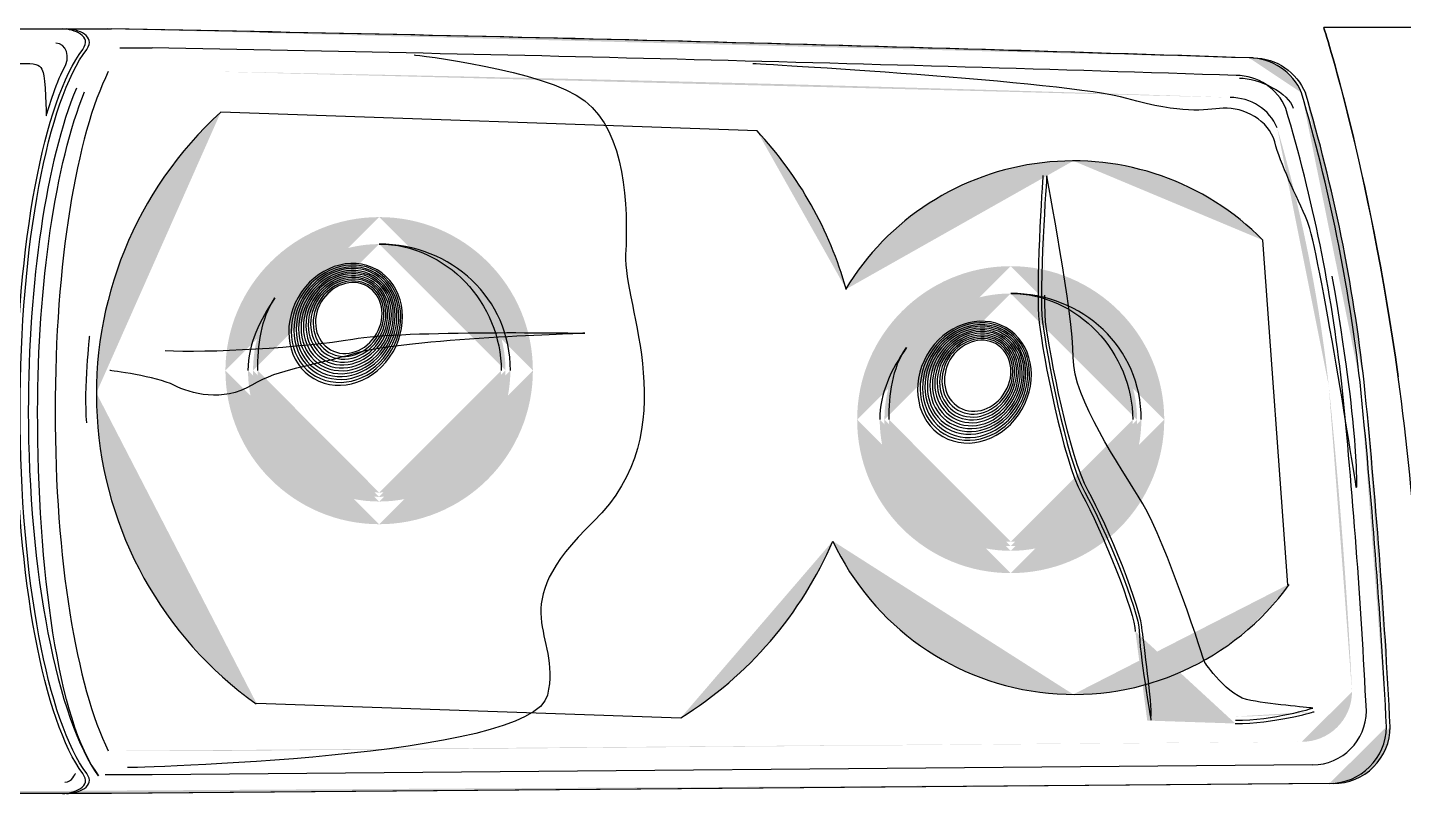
# Model space of a CAD drawing. Header units: millimetres. Extents: x 1111 to 1333, y -447 to -319.
# Drawn here: x 1289.4271 to 1289.7692, y -441.5749 to -441.3844 of the extents above; entities that cross this region are included whole.
import ezdxf

# ---------------------------------------------------------------- set-up
doc = ezdxf.new("R2010")
doc.units = ezdxf.units.MM

# ---------------------------------------------------------------- blocks, each defined once
blk = doc.blocks.new('scanne')
at = {"transparency": 33554559}
h = blk.add_hatch(color=256, dxfattribs=at)
h.paths.add_polyline_path([(-0.1473665741430068, 1.089880373790492, 0.4178557647740821), (-0.1553954612925281, 1.081942723996462)], flags=0)
h.paths.add_polyline_path([(-0.1473665741420973, 1.089880373792539), (-0.0265683174777678, 1.089880373792539)], flags=0)
h.paths.add_polyline_path([(0.2573167094203654, 1.08267262282834, 0.0037707061249055), (-0.0265683174786773, 1.089880373792539)], flags=0)
h.paths.add_polyline_path([(0.2849160089974703, 1.002018801912981, 0.0442316588795914), (0.2703180323608194, 1.074005074200385)], flags=0)
h.paths.add_polyline_path([(0.2913938611297908, 0.916346926529286, 0.0127815717687274), (0.2849160089974703, 1.002018801912981)], flags=0)
h.paths.add_polyline_path([(0.2772520712630921, 0.9022963740169416, 0.4162561752458062), (0.2913938611297908, 0.916346926529286)], flags=0)
h.paths.add_polyline_path([(0.2772520712640016, 0.9022963740169416), (-0.0265683174777678, 0.8997873467826593), (-0.1473665741420973, 0.8997873467826593)], flags=0)
h.paths.add_polyline_path([(-0.1553954612925281, 0.9077706152556856, 0.4188155754616451), (-0.1473665741430068, 0.8997873467826593)], flags=0)
h = blk.add_hatch(color=256, dxfattribs=at)
h.paths.add_polyline_path([(-0.038716571159739, 1.089875811924684), (-0.0274943766205524, 1.089875811924684)], flags=0)
h.paths.add_polyline_path([(0.2563450315976752, 1.082668060960713, 0.0037621650796506), (-0.0274943766191882, 1.089875811924684)], flags=0)
h.paths.add_polyline_path([(0.2693463545413124, 1.074000512332531, 0.301880635159372), (0.2563450315999489, 1.082668060960486)], flags=0)
h.paths.add_polyline_path([(0.2838987125003314, 1.002014240045355, 0.0428615543337613), (0.2693463545413124, 1.074000512332759)], flags=0)
h.paths.add_polyline_path([(0.2904678019865514, 0.9163423646616592, 0.0128133246892805), (0.2838987125003314, 1.002014240045582)], flags=0)
h.paths.add_polyline_path([(0.2762803934435851, 0.9022918121495422, 0.4131627856421484), (0.2904678019874609, 0.9163423646616592)], flags=0)
h.paths.add_polyline_path([(0.2762803934435851, 0.9022918121493148), (-0.0274943766205524, 0.8997827849148052)], flags=0)
h.paths.add_polyline_path([(0.1527906348371744, 0.9625540844506304, 0.2906644271306809), (0.212596720368083, 0.9244168704885852)], flags=0)
h.paths.add_polyline_path([(0.212596720368083, 0.9244168704883576, 0.2396280978300363), (0.2659705724447576, 0.9516968393274964)], flags=0)
h.paths.add_polyline_path([(0.2659705724443029, 0.9516968393274964), (0.2597208136965037, 1.037368714711192)], flags=0)
h.paths.add_polyline_path([(0.2597208136974132, 1.037368714711192, 0.2006199731187467), (0.212596720368083, 1.057075983170307)], flags=0)
h.paths.add_polyline_path([(0.212596720368083, 1.057075983170079, 0.2623694438463786), (0.1561207982570067, 1.025188527955378)], flags=0)
h.paths.add_polyline_path([(0.1561207982570067, 1.025188527955378, 0.1201115285518109), (0.1339501212407868, 1.064511827519254)], flags=0)
h.paths.add_polyline_path([(0.1339501212407868, 1.064511827519254), (0.0006067284041364, 1.069164932571993)], flags=0)
h.paths.add_polyline_path([(0.0006067284036817, 1.069164932571993, 0.2105421857690989), (-0.030322734594165, 0.9993683567799962)], flags=0)
h.paths.add_polyline_path([(-0.030322734594165, 0.9993683567799962, 0.2421028708009106), (0.0094567517396627, 0.922272792670128)], flags=0)
h.paths.add_polyline_path([(0.0094567517396627, 0.922272792670128), (0.1150183702909544, 0.9186232985109654)], flags=0)
h.paths.add_polyline_path([(0.1150183702900449, 0.9186232985111928, 0.1543099564142806), (0.1527906348367196, 0.9625540844508575)], flags=0)
h = blk.add_hatch(color=256, dxfattribs=at)
h.paths.add_polyline_path([(0.2761070424705849, 1.001225036933419, 0.0432060642584283), (0.2632881942370204, 1.065319278101696)], flags=0)
h.paths.add_polyline_path([(0.2515641942529783, 1.072846359804998, 0.0037872989078876), (-0.0006158521366615, 1.079278593260369)], flags=0)
h.paths.add_polyline_path([(-0.0006158521389352, 1.079278593260369), (-0.0273483968542223, 1.079278593260369)], flags=0)
h.paths.add_polyline_path([(-0.0273483968542223, 0.910352632373133), (-0.0006158521389352, 0.910352632373133), (0.2693554782770207, 0.9126335662224392)], flags=0)
h.paths.add_polyline_path([(0.2693554782770207, 0.9126335662224392, 0.4140581711889816), (0.2819006144484319, 0.9250418463632286)], flags=0)
h.paths.add_polyline_path([(0.2819006144484319, 0.9250418463632286, 0.013860743150431), (0.2761070424705849, 1.001225036933419)], flags=0)
h = blk.add_hatch(color=256, dxfattribs=at)
h.paths.add_polyline_path([(0.228020395057456, 0.9400823241662692), (0.2309856090621452, 0.9179116471500492), (0.2528825740162119, 0.9171817483181712)], flags=0)
h.paths.add_polyline_path([(0.2528825740162119, 0.9189152580438532, 0.0263210184857743), (0.2724529864437954, 0.920101343645456)], flags=0)
h.paths.add_polyline_path([(0.2528825740162119, 0.9189152580438532), (0.2318979826020495, 0.9189152580438532)], flags=0)
h.paths.add_polyline_path([(0.2055303873028151, 1.023655740408912, 0.0049992483089745), (0.2050285818561406, 1.053444736481878)], flags=0)
h = blk.add_hatch(color=256, dxfattribs=at)
h.paths.add_polyline_path([(0.0399938941152414, 0.9667327552629104, 0.4143794749401844), (0.0782223454314135, 1.004961206578855)], flags=0)
h.paths.add_polyline_path([(0.0017654427990692, 1.004961206579082, 0.4134847697231213), (0.0399938941152414, 0.9667327552629104)], flags=0)
h.paths.add_polyline_path([(0.0399938941152414, 1.043098420540673, 0.4130819335829846), (0.0017654427990692, 1.004961206578855)], flags=0)
h.paths.add_polyline_path([(0.0782223454314135, 1.004961206578855, 0.4139775166182432), (0.0399938941161509, 1.0430984205409)], flags=0)
h = blk.add_hatch(color=256, dxfattribs=at)
h.paths.add_polyline_path([(0.0399756466451891, 0.9735299381343337, 0.4158204491025241), (0.0714069150901651, 1.004961206578855)], flags=0)
h.paths.add_polyline_path([(0.0086356155536578, 1.004961206578855, 0.4131527568999497), (0.0399756466442796, 0.9735299381341064)], flags=0)
h.paths.add_polyline_path([(0.0399756466451891, 1.036392475023603, 0.4126075242965845), (0.0086356155545673, 1.004961206578855)], flags=0)
h.paths.add_polyline_path([(0.0714069150901651, 1.004961206578855, 0.4152767062669877), (0.0399756466451891, 1.036392475023603)], flags=0)
h = blk.add_hatch(color=256, dxfattribs=at)
h.paths.add_polyline_path([(0.1970316277795518, 0.9545799397130847, 0.4151230708729547), (0.2352144604185469, 0.9927171536751302)], flags=0)
h.paths.add_polyline_path([(0.1588487951405568, 0.9927171536751302, 0.4155709644846024), (0.1970316277800066, 0.9545799397130847)], flags=0)
h.paths.add_polyline_path([(0.1970316277800066, 1.030899986314125, 0.4139787783835342), (0.1588487951405568, 0.9927171536751302)], flags=0)
h.paths.add_polyline_path([(0.2352144604194564, 0.9927171536751302, 0.4135305368366571), (0.1970316277800066, 1.030899986314125)], flags=0)
h = blk.add_hatch(color=256, dxfattribs=at)
h.paths.add_polyline_path([(0.1970133803090448, 0.9612858852301542, 0.4147319142164793), (0.2284446487540208, 0.9927171536753576)], flags=0)
h.paths.add_polyline_path([(0.1656277305417007, 0.9927171536751302, 0.4155769812439778), (0.1970133803090448, 0.9612858852301542)], flags=0)
h.paths.add_polyline_path([(0.1970133803090448, 1.024102803442929, 0.4147893493335789), (0.1656277305412459, 0.9927171536753576)], flags=0)
h.paths.add_polyline_path([(0.2284446487540208, 0.9927171536751302, 0.4139431687494615), (0.1970133803090448, 1.024102803443156)], flags=0)
h = blk.add_hatch(color=256, dxfattribs=at)
h.paths.add_polyline_path([(0.0399984559833229, 0.974606538910848, 0.4116545830705235), (0.0703348761801408, 1.00494295910812)], flags=0)
h.paths.add_polyline_path([(0.0097988918171268, 1.00494295910812, 0.4120188122615873), (0.0399984559837776, 0.974606538910848)], flags=0)
h.paths.add_polyline_path([(0.007381101936744001, 1.00494295910812, 0.4125260694834626), (0.0399984559833229, 0.9723712237382642)], flags=0)
h.paths.add_polyline_path([(0.0399984559833229, 0.9723712237384916, 0.4135756234321803), (0.0726158100303565, 1.00494295910812)], flags=0)
h = blk.add_hatch(color=256, dxfattribs=at)
h.paths.add_polyline_path([(0.1970316277795518, 0.9623944190811926, 0.4144746965111425), (0.2273680479768245, 0.992730839278238)], flags=0)
h.paths.add_polyline_path([(0.1667864449366334, 0.9927308392784652, 0.4150963033425373), (0.1970316277800066, 0.9623944190811926)], flags=0)
h.paths.add_polyline_path([(0.1644598924096954, 0.9927308392784652, 0.413050748861676), (0.1970316277795518, 0.9601134852318864)], flags=0)
h.paths.add_polyline_path([(0.1970316277800066, 0.9601134852318864, 0.4136277474321213), (0.2295121257955088, 0.992730839278238)], flags=0)
at = {"lineweight": -3}
for points in [[(-0.1473665741420973, 1.089880373792539), (-0.0265683174777678, 1.089880373792539)], [(-0.038716571159739, 1.089875811924684), (-0.0274943766205524, 1.089875811924684)], [(0.3072052945742598, 1.090231637605256), (0.2748616525893794, 1.090231637605256)], [(-0.0245109151453562, 1.085149716988553), (-0.0164820279958349, 1.085149716988553)], [(0.1339501212407868, 1.064511827519254), (0.0006067284041364, 1.069164932571993)], [(0.2659705724443029, 0.9516968393274964), (0.2597208136965037, 1.037368714711192)], [(0.0094567517396627, 0.922272792670128), (0.1150183702909544, 0.9186232985109654)], [(0.2721017226315325, 0.9068719273188888), (-0.0164820279958349, 0.9044541374385062), (-0.0281604093045189, 0.9044541374385062)], [(0.2772520712640016, 0.9022963740169416), (-0.0265683174777678, 0.8997873467826593), (-0.1473665741420973, 0.8997873467826593)], [(0.2762803934435851, 0.9022918121493148), (-0.0274943766205524, 0.8997827849148052), (-0.038716571159739, 0.8997827849148052)]]:
    blk.add_lwpolyline(points, dxfattribs=at)
for centre, radius, start, end in [((-0.3645308582279085, -17.77490140240229), 18.86778770646225, 88.11424678387303, 88.97646743954597), ((-0.3624970729636061, -17.73519759396231), 18.82807501102551, 88.11350171832808, 88.97767980961571), ((-0.3364624342950719, -16.83674539769231), 17.92475137797022, 88.11506848264555, 88.97714058713598), ((0.2563218742322988, 1.06854855838992), 0.014119521560808, 22.71383555260618, 89.90602939212427), ((0.2531677470526574, 1.065000108749472), 0.0133068774457485, 22.72734868160767, 90.18684325052067), ((-0.1424828074957531, 0.9532832926754508), 0.4291572040942374, 6.520018067730219, 16.33715394801756), ((-0.1284577078638449, 0.9556647180731944), 0.4159645788770398, 6.398192084527029, 16.52873842559193), ((0.0643454022699643, 0.9991686650439532), 0.0946683474770985, 132.3210262896589, 234.5118678971076), ((-0.1063579537060377, 0.958941903274308), 0.3880722016709129, 6.320914596010795, 16.65108719706467), ((0.0643687838116875, 0.9993698940884314), 0.0953154447586001, 15.71638027094887, 43.11267120452246), ((0.2125892257488431, 0.9908627745285229), 0.0662132090659277, 44.61717867060539, 148.8525682445925), ((-0.4172199923129938, 0.9075252813668157), 0.7170378607104863, 359.8398943600378, 7.681876246060909), ((-1.296273998623519, 0.8423535842214278), 1.583662832796261, 2.822251273291001, 5.77363028660359), ((-1.384081066067437, 0.8310302392242191), 1.676720629755742, 2.916488370426073, 5.852925379695824), ((-1.387262627841437, 0.8325005990814133), 1.680749182534947, 2.859460271665664, 5.788621239227818), ((0.0644262811404133, 1.000326975321286), 0.0960991690329481, 301.7663859147778, 336.8548657346743), ((0.2127241503064852, 0.9905787187556144), 0.0661619709839285, 205.0605728806044, 324.0232475894426), ((0.2720047713039548, 0.9203348029864172), 0.0134632247547402, 270.4126017367679, 359.9771639668915), ((0.2763235630334293, 0.9164362971266656), 0.0141445508548767, 269.8251313062866, 359.6195019960051), ((0.2773464784220323, 0.916343439916318), 0.0140473831405205, 269.6149337991215, 0.0142210267933863)]:
    blk.add_arc(centre, radius, start, end, dxfattribs=at)
for points in [[(-0.0336985166907198, 1.084812138778943), (-0.0312351081336146, 1.08809668352228), (-0.0359338318633036, 1.089875811924684), (-0.038716571159739, 1.089875811924684)], [(-0.0336985166907198, 1.084812138778943), (-0.0312351081336146, 1.08809668352228), (-0.0359338318633036, 1.089875811924684), (-0.038716571159739, 1.089875811924684)], [(-0.032722277003586, 1.084812138778943), (-0.0303044871232032, 1.08809668352228), (-0.0349575921761698, 1.089875811924684), (-0.0377859501493276, 1.089875811924684)], [(0.2748616525893794, 1.090231637605256), (0.2748616525893794, 1.090231637605256), (0.2860382284518437, 1.055972011187122), (0.2933828354464367, 1.00337367661973)], [(0.2934056447850253, 1.003378238487357), (0.2860610377899775, 1.055976573054749), (0.274884461927968, 1.090236199472883), (0.274884461927968, 1.090236199472883)], [(-0.0502124777610789, 0.994806489081384), (-0.0502124777610789, 1.036593197202591), (-0.0432784388583514, 1.072130146576228), (-0.0336985166907198, 1.084812138778943)], [(-0.0502124777610789, 0.994806489081384), (-0.0502124777610789, 1.036593197202591), (-0.0432784388583514, 1.072130146576228), (-0.0336985166907198, 1.084812138778943)], [(-0.0492818567497579, 0.994806489081384), (-0.0492818567497579, 1.036593197202591), (-0.04234781784794, 1.072130146576228), (-0.032722277003586, 1.084812138778943)], [(-0.0384565447009209, 1.079835141119701), (-0.0366317976215669, 1.082937211154785), (-0.0377722645459926, 1.086312993251794), (-0.0403725291341743, 1.086312993251794)], [(-0.0734916886274277, 1.081933600260981), (-0.0685192528360403, 1.081249320106053), (-0.0492681711473324, 1.081249320106053), (-0.04689599994367201, 1.081249320106053)], [(-0.04689599994367201, 1.081249320106053), (-0.0444782100632892, 1.081249320106053), (-0.0439307859394376, 1.080291327889426), (-0.0435202178462078, 1.079059623610874)], [(0.0486842520820119, 1.083439016601687), (0.0486842520820119, 1.083439016601687), (0.0810735127436146, 1.079835141119701), (0.0911552403579208, 1.071988728677524)], [(0.2259036884458965, 1.072609142684541), (0.2106670503319492, 1.076897298321682), (0.1328872060669255, 1.081231072635546), (0.1328872060669255, 1.081231072635546)], [(0.2573167094194559, 1.08267262282834), (0.2632015187516572, 1.08267262282834), (0.2681283358658675, 1.079068747346127), (0.2703180323617289, 1.074005074200613)], [(0.2573167094194559, 1.08267262282834), (0.2632015187516572, 1.08267262282834), (0.2681283358658675, 1.079068747346127), (0.2703180323617289, 1.074005074200613)], [(-0.0435202178462078, 1.079059623610874), (-0.0430640310767103, 1.077873538009043), (-0.0427903190145571, 1.068247997164689), (-0.0427903190145571, 1.068247997164689)], [(-0.0427903190145571, 1.068247997164689), (-0.0427903190145571, 1.068247997164689), (-0.0403725291341743, 1.07673307108439), (-0.0384565447009209, 1.079835141119701)], [(-0.0273483968542223, 1.079278593260369), (-0.0352404279735765, 1.063585768376242), (-0.0405778131805619, 1.031698313161541), (-0.0405778131805619, 0.9947928034782763)], [(-0.0352951703855524, 1.075177474199108), (-0.0427766334112221, 1.057021240757649), (-0.0472472637563897, 1.02686729526863), (-0.0472472637563897, 0.9947973653459029)], [(0.2539135561166859, 1.077672815830283), (0.2586578985230972, 1.077672815830283), (0.2662305989035758, 1.074023321671347), (0.267279828474102, 1.070145734127436)], [(-0.0449207112299064, 0.9947973653459029), (-0.0449207112299064, 1.026183015113701), (-0.0404500808851935, 1.056747528695723), (-0.0332423299207676, 1.074219481982254)], [(0.0911552403579208, 1.071988728677524), (0.101282586649404, 1.064005460204498), (0.1019212481276099, 1.045940464117393), (0.101282586649404, 1.033760277361352)], [(0.2498991125419252, 1.070145734127436), (0.2449266767500831, 1.069826403388333), (0.2398630036038867, 1.06859469910978), (0.2259036884458965, 1.072609142684541)], [(0.2632881942370204, 1.065319278101924), (0.2614178284809441, 1.069835527123814), (0.2567647234279775, 1.072846359804998), (0.251564194251614, 1.072846359804998)], [(0.2626723420983126, 1.061797516238584), (0.2612125444345565, 1.067180520122974), (0.2550540230411116, 1.070465064866311), (0.2498991125419252, 1.070145734127436)], [(0.2708380852789105, 1.04204462910252), (0.2680097273057527, 1.048431243880941), (0.2640865210844367, 1.056460131030917), (0.2626723420983126, 1.061797516238584)], [(0.2050285818561406, 1.053444736481878), (0.2049373445017864, 1.052304269557225), (0.2031582160996095, 1.024568113948362), (0.2041162083157815, 1.016904176214438)], [(0.2059911359399393, 1.053344375392498), (0.2059911359399393, 1.053344375392498), (0.2039839141527864, 1.024558990212881), (0.2049419063698679, 1.016940671155907)], [(0.2125602254270689, 1.00827312252818), (0.2125602254270689, 1.018856655589615), (0.2059911359399393, 1.053344375392498), (0.2059911359399393, 1.053344375392498)], [(0.2829726533575467, 0.9758975474696852), (0.2829726533575467, 0.9758975474696852), (0.2736208245758007, 1.035566776970199), (0.2708380852789105, 1.04204462910252)], [(0.0394601555947247, 1.029987612774675), (0.0330279221395813, 1.03368272561056), (0.0241322801273327, 1.030717511606326), (0.0198441244899641, 1.023144811226302)], [(0.0392138147392416, 1.029659158300091), (0.0331009120229737, 1.033263033782304), (0.024524600749146, 1.03025220110112), (0.0203733011433087, 1.023044450136922)], [(0.0399984559833229, 1.036374227553096), (0.0566948917610262, 1.036374227553096), (0.0703348761805955, 1.021685013562773), (0.0703348761805955, 1.00494295910812)], [(0.0726158100303565, 1.00494295910812), (0.0726158100303565, 1.022916717841326), (0.0580178333937056, 1.036374227553096), (0.0399984559833229, 1.036374227553096)], [(0.101282586649404, 1.033760277361352), (0.100507069141031, 1.021534471928589), (0.1164279874099066, 0.989829491421915), (0.0933449368533275, 0.9674763396976686)], [(0.0390176544281076, 1.029244028339689), (0.0330872264196387, 1.032665429113649), (0.0249214832390408, 1.029882689817441), (0.0209070396642801, 1.022903032238446)], [(0.0387804373083327, 1.028906450129852), (0.0331237213615623, 1.032236613550139), (0.0252316902422081, 1.029453874253931), (0.0214453400528782, 1.022839166090534)], [(0.0385797151295719, 1.028486758301596), (0.0331510925673229, 1.031634447013857), (0.0256240108640213, 1.029079801102625), (0.0219745167057681, 1.022693186324204)], [(0.0384063641565717, 1.028112685150517), (0.0332058349802082, 1.031169136508651), (0.0259524653390599, 1.028660109274142), (0.0224854458876962, 1.022592825234823)], [(0.0381919563744759, 1.027788792543788), (0.0332195205826338, 1.030662769194123), (0.0262854816812706, 1.02829059799069), (0.023000936937251, 1.02254264469002)], [(0.0379228061804042, 1.027369100715532), (0.0332240824507153, 1.03010622133479), (0.0266549929644953, 1.027870906162434), (0.0235073042524618, 1.022396664923689)], [(0.0434745991703949, 1.009596064160859), (0.047762754806854, 1.017168764540883), (0.0459836264042224, 1.026155643907486), (0.0394601555947247, 1.029987612774675)], [(0.0377038365311364, 1.026990465696371), (0.0332332061859688, 1.02959073028478), (0.0270290661153467, 1.027446652466323), (0.0240182334343899, 1.022291741966682)], [(0.0374848668814138, 1.026662011222242), (0.0332879485983995, 1.029125419779347), (0.0273575205903853, 1.027072579315017), (0.0245291626172275, 1.022191380877302)], [(0.0372658972316913, 1.026246881261613), (0.033297072333653, 1.028527815110919), (0.0277315937412368, 1.026657449354388), (0.0250400917991556, 1.022049962978599)], [(0.0370469275819687, 1.02591386491963), (0.0333061960693613, 1.028057942738087), (0.0281056668920883, 1.026278814335455), (0.0255510209815384, 1.021990658698541)], [(0.0400851314695956, 1.013250120187649), (0.0429591081199305, 1.018131318625364), (0.0417730225183277, 1.02419860266491), (0.0374848668814138, 1.026662011222242)], [(0.0404409571503948, 1.012803057153178), (0.0434974085080739, 1.018049205006718), (0.0422200855525716, 1.024435819785139), (0.0377038365311364, 1.026990465696371)], [(0.0408424015079163, 1.012451793340233), (0.0440357088966721, 1.017926034578977), (0.042667148587725, 1.024631980096273), (0.0379228061804042, 1.027369100715532)], [(0.0412027890554327, 1.012004730305989), (0.044578571152897, 1.017843920960331), (0.0431643921663181, 1.024869197216503), (0.0381919563744759, 1.027788792543788)], [(0.041599671546237, 1.011598724080613), (0.0451123096734136, 1.017711626797108), (0.0436525120101123, 1.025101852469106), (0.0384063641565717, 1.028112685150517)], [(0.0419554972261267, 1.011197279723091), (0.0456506100620118, 1.017583894501512), (0.0440539563676339, 1.025293450912386), (0.0385797151295719, 1.028486758301596)], [(0.0423386941131412, 1.01084145404252), (0.0461706629801029, 1.017456162205917), (0.0445740092852702, 1.025530668032843), (0.0387804373083327, 1.028906450129852)], [(0.0427127672644474, 1.010403514743529), (0.0467272108392081, 1.017337553645802), (0.0450393197904759, 1.025731390211603), (0.0390176544281076, 1.029244028339689)], [(0.0430914022829256, 1.009997508518381), (0.0472883205663948, 1.017250878159302), (0.0455091921633084, 1.026009664141156), (0.0392138147392416, 1.029659158300091)], [(0.2769053693189107, 1.02840464468295), (0.2837025521891974, 0.98990248130508), (0.2829726533575467, 0.9758975474696852), (0.2829726533575467, 0.9758975474696852)], [(0.0140870474540407, 1.023007955195453), (0.0103463159414332, 1.017533713956936), (0.007381101936744001, 1.011603285948467), (0.007381101936744001, 1.00494295910812)], [(0.0097988918171268, 1.00494295910812), (0.0097988918171268, 1.011101480501565), (0.0105744093259546, 1.017898663372761), (0.0140870474540407, 1.023007955195453)], [(0.0198441244899641, 1.023144811226302), (0.0156015875306821, 1.015800204231254), (0.0172894785785047, 1.006630850156625), (0.0237673307108253, 1.002935737320512)], [(0.0203733011433087, 1.023044450136922), (0.0163132388913709, 1.01592793652685), (0.0178642739090265, 1.007169150545223), (0.0241596513330933, 1.00356527506301)], [(0.0393278614312749, 1.014053008902692), (0.0418825073427343, 1.018386783216556), (0.0407876590954857, 1.023724168424223), (0.0370469275819687, 1.02591386491963)], [(0.0396836871120741, 1.013656126412797), (0.0424208077313324, 1.018263612788587), (0.0412803408064519, 1.02392032873513), (0.0372658972316913, 1.026246881261613)], [(0.1970316277800066, 1.024116489046264), (0.2137280635572551, 1.024116489046264), (0.2273680479768245, 1.009336037702041), (0.2273680479768245, 0.992730839278238)], [(0.2295121257955088, 0.992730839278238), (0.2295121257955088, 1.010613360657771), (0.2149597678364898, 1.024116489046264), (0.1970316277800066, 1.024116489046264)], [(0.2057128620101594, 1.017086650922237), (0.2055760059799923, 1.018546448585993), (0.2055303873028151, 1.020918619789426), (0.2055303873028151, 1.023655740408685)], [(0.0209070396642801, 1.022903032238446), (0.0170294521196866, 1.016105849367249), (0.0185348684606197, 1.007666394124271), (0.0245565338225333, 1.004244993350084)], [(0.0214453400528782, 1.022839166090534), (0.0176589898621842, 1.016270076604314), (0.0191187875259402, 1.008149952100211), (0.0249123595033325, 1.004865407357101)], [(0.0219745167057681, 1.022693186324204), (0.0183250225461507, 1.016397808899682), (0.0197392015331843, 1.008688252488809), (0.0253046801256005, 1.005540563776776)], [(0.0224854458876962, 1.022592825234823), (0.0190184264367872, 1.016616778549405), (0.020386986746189, 1.00918093420023), (0.0256331345997296, 1.006215720195996)], [(0.023000936937251, 1.02254264469002), (0.0196707735174187, 1.016794691389577), (0.0209937151500981, 1.009678177779278), (0.0260117696191173, 1.00684981980612)], [(0.0235073042524618, 1.022396664923689), (0.0203596155404284, 1.017013661039072), (0.0215913198182989, 1.010262096845053), (0.0264268995790644, 1.007524976225795)], [(0.0240182334343899, 1.022291741966682), (0.0210074007529784, 1.017182450143991), (0.0221934863545812, 1.01075021668862), (0.02675535405410299, 1.008149952100211)], [(0.0245291626172275, 1.022191380877302), (0.021655185965983, 1.017310182439587), (0.0228412715684954, 1.011288517076991), (0.0271294272049545, 1.008825108519658)], [(0.0250400917991556, 1.022049962978599), (0.022394208533342, 1.017488095279759), (0.0234434381047777, 1.011785760656266), (0.0275035003562607, 1.009459208129783)], [(0.0255510209815384, 1.021990658698541), (0.0230419937472561, 1.017656884384678), (0.0240456046406052, 1.01227388050006), (0.0278775735080217, 1.010129802681603)], [(0.1958227328398152, 1.015645100729443), (0.1894361180613941, 1.019294594888606), (0.1804948573719685, 1.016374999561321), (0.1762067017350546, 1.00880229918107)], [(0.1956128869258009, 1.015316646255314), (0.1894543655323559, 1.01887490306035), (0.1808780542580734, 1.015955307733065), (0.1767267546522362, 1.008701938091917)], [(0.1953847935403701, 1.014896954427058), (0.1894999842090783, 1.018318355201017), (0.1812430036745809, 1.015581234581759), (0.1772741787765426, 1.008555958325587)], [(0.1951703857582743, 1.014563938084847), (0.1895136698124133, 1.017848482827957), (0.1815760200163368, 1.015156980885649), (0.1777896698260974, 1.008496654045529)], [(0.1949468542418344, 1.014194426801168), (0.1895182316800401, 1.017296496836479), (0.1819455312995615, 1.014787469602197), (0.1782960371413083, 1.008355236146826)], [(0.194778065136461, 1.013774734972912), (0.1895775359600975, 1.016785567654096), (0.1823241663189492, 1.014322159096991), (0.1788571468675855, 1.008254875057446)], [(0.1945590954876479, 1.013446280498783), (0.1895866596958058, 1.01632025714889), (0.1826982394702554, 1.013948085945457), (0.179368076050423, 1.008108895291115)], [(0.2041162083157815, 1.016904176214438), (0.205074200532863, 1.008510339648637), (0.2100010176479827, 0.982827024504104), (0.2146997413776717, 0.9742050945535538)], [(0.2049419063698679, 1.016940671155907), (0.2059911359399393, 1.009276733421984), (0.2106442409929059, 0.983365324892702), (0.2154342020769491, 0.9747433949419246)], [(0.2162963950720496, 0.9750718494162812), (0.2115976713423606, 0.9835113046590322), (0.2068077102583175, 1.008692814356436), (0.2057128620101594, 1.017086650922237)], [(-0.03270859140025099, 0.9919598836372642), (-0.0334384902319016, 1.000627432264991), (-0.0319786925686003, 1.013537517852455), (-0.0319786925686003, 1.013537517852455)], [(-0.0131837976493898, 1.009933642370469), (-0.003147688711806, 1.009294980892718), (0.0213039221537201, 1.010663541202347), (0.0334841089090787, 1.012762000343855)], [(0.02675535405410299, 1.008149952100211), (0.0313628404294377, 1.005549687512029), (0.037430124469438, 1.007693765330259), (0.0404409571503948, 1.012803057153178)], [(0.0271294272049545, 1.008825108519658), (0.0314632015185907, 1.006361699962326), (0.0372567734964378, 1.008414540426883), (0.0400851314695956, 1.013250120187649)], [(0.0275035003562607, 1.009459208129783), (0.0316091812849209, 1.007087036926577), (0.0369921851699928, 1.009048640037008), (0.0396836871120741, 1.013656126412797)], [(0.0278775735080217, 1.010129802681603), (0.0317095423749834, 1.007894487509247), (0.0367732155202703, 1.009764853265778), (0.0393278614312749, 1.014053008902692)], [(0.0334841089090787, 1.012762000343855), (0.0458923890507776, 1.015042934193388), (0.0911461166226673, 1.014221798007611), (0.0911461166226673, 1.014221798007611)], [(0.0911461166226673, 1.014221798007611), (0.0911461166226673, 1.014221798007611), (0.0464854318513517, 1.012762000343855), (0.0343052450950836, 1.009294980892718)], [(0.1942899452931215, 1.013063083611996), (0.1896368402401549, 1.015800204231254), (0.1830221320767578, 1.013519270381948), (0.1798744433647244, 1.008045029143431)], [(0.1940983468491595, 1.012693572328316), (0.1896277165049014, 1.015248218239776), (0.1833779577575569, 1.013149759098268), (0.1803671250761454, 1.007903611244501)], [(0.1938565678613031, 1.01231949917701), (0.1896596495782887, 1.014782907734343), (0.183774840246997, 1.012730067270013), (0.1809008635971168, 1.007803250155347)], [(0.1936558456829971, 1.011940864158077), (0.1896870207849588, 1.014267416684333), (0.1840759235153655, 1.012351432250852), (0.1813844215732843, 1.007743945875063)], [(0.1934140666951407, 1.011566791006771), (0.1896733351816238, 1.013710868825228), (0.1844728060052603, 1.011931740422596), (0.1819181600938009, 1.007597966108733)], [(0.1972095406201788, 0.9981001575599748), (0.2003572293322122, 1.003574398798491), (0.1990799063767099, 1.01028034431556), (0.1942899452931215, 1.013063083611996)], [(0.1975699281686047, 0.9976622182607571), (0.2009457102651595, 1.003501408915326), (0.1995315312790353, 1.010526685171498), (0.1945590954876479, 1.013446280498783)], [(0.1979713725261263, 0.9972607739032356), (0.2014840106537576, 1.00337367661973), (0.2000242129900016, 1.010718283614778), (0.194778065136461, 1.013774734972912)], [(0.1983226363388439, 0.9968593295459413), (0.2020177491742743, 1.003291563001084), (0.2005123328342506, 1.011001119412185), (0.1949468542418344, 1.014194426801168)], [(0.1986830238868151, 0.9964989419975154), (0.2025149927537768, 1.003204887514812), (0.2009183390593989, 1.011188155987611), (0.1951703857582743, 1.014563938084847)], [(0.1990799063767099, 0.9960564408306708), (0.2030943499514706, 1.002990479733171), (0.2014064589031932, 1.011429934975694), (0.1953847935403701, 1.014896954427058)], [(0.1994448557927626, 0.9956549964731491), (0.2036417740753222, 1.002908366114297), (0.2018626456731454, 1.011667152096151), (0.1956128869258009, 1.015316646255314)], [(0.1998371764145759, 0.9952535521156278), (0.2041253320514897, 1.002826252495651), (0.2023462036493129, 1.011813131862481), (0.1958227328398152, 1.015645100729443)], [(0.0237673307108253, 1.002935737320512), (0.0303820388746772, 0.9991493871305009), (0.0390952061791268, 1.002114601134962), (0.0434745991703949, 1.009596064160859)], [(0.0241596513330933, 1.00356527506301), (0.030500647434792, 0.9999157809040752), (0.0389401026770884, 1.002789757554182), (0.0430914022829256, 1.009997508518381)], [(0.0245565338225333, 1.004244993350084), (0.0306238178625336, 1.000777973898948), (0.0387439423664091, 1.003469475841257), (0.0427127672644474, 1.010403514743529)], [(0.0249123595033325, 1.004865407357101), (0.0307515501579019, 1.001535243937041), (0.0385067252461795, 1.00422674587935), (0.0423386941131412, 1.01084145404252)], [(0.0253046801256005, 1.005540563776776), (0.0308701587180167, 1.002347256387565), (0.0383060030674187, 1.00485628362162), (0.0419554972261267, 1.011197279723091)], [(0.0256331345997296, 1.006215720195996), (0.0310161384843468, 1.003159268837634), (0.0381326520944185, 1.005577058718245), (0.041599671546237, 1.011598724080613)], [(0.0260117696191173, 1.00684981980612), (0.0311210614420361, 1.003884605801886), (0.0378726256356004, 1.006302395682268), (0.0412027890554327, 1.012004730305989)], [(0.0264268995790644, 1.007524976225795), (0.0312168606631076, 1.004742236929359), (0.037649094118251, 1.007023170778666), (0.0408424015079163, 1.012451793340233)], [(0.1711202192502697, 1.010658979334721), (0.1673338690609398, 1.005230356773154), (0.1644598924106049, 0.999345547441635), (0.1644598924106049, 0.992730839278238)], [(0.1667864449366334, 0.992730839278238), (0.1667864449366334, 0.9988437419947332), (0.1675163437682841, 1.005595306188979), (0.1711202192502697, 1.010658979334721)], [(0.1956950005444469, 0.9997059349898336), (0.1982496464559062, 1.004039709303697), (0.1971547982077482, 1.009331475834414), (0.1934140666951407, 1.011566791006771)], [(0.1960736355633799, 0.999304490632312), (0.1987651375054611, 1.003911977008101), (0.1976702892577577, 1.009614311631594), (0.1936558456829971, 1.011940864158077)], [(0.1964568324494848, 0.9989076081426446), (0.1992851904230974, 1.003788806580359), (0.198144723498217, 1.009810471942728), (0.1938565678613031, 1.01231949917701)], [(0.1968354674693273, 0.9985061637851232), (0.1998463001502841, 1.003706692961713), (0.1986145958710494, 1.010047689062957), (0.1940983468491595, 1.012693572328316)], [(0.0343052450950836, 1.009294980892718), (0.0220794396625479, 1.005599868056606), (0.0156015875306821, 1.005599868056606), (0.0083025992119019, 1.001311712419692)], [(0.1762067017350546, 1.00880229918107), (0.1719641647748631, 1.0014120735093), (0.1736520558235952, 0.9922883381116208), (0.180129907955461, 0.9885476065985584)], [(0.1767267546522362, 1.008701938091917), (0.1726666924002984, 1.001585424481618), (0.174263346095131, 0.9927810198230416), (0.1805131048429302, 0.9891771443408288)], [(0.1772741787765426, 1.008555958325587), (0.1733509725552267, 1.001758775454391), (0.1748563888961598, 0.9932737015344628), (0.1808780542580734, 0.9898066820835538)], [(0.1777896698260974, 1.008496654045529), (0.1740033196367676, 1.001927564559082), (0.1755087359767913, 0.993853058732384), (0.1812566892779159, 0.9905228953120968)], [(0.1782960371413083, 1.008355236146826), (0.1746921616584132, 1.002059858722532), (0.1761063406454468, 0.994304683634482), (0.1816262005611406, 0.9911569949222212)], [(0.1788571468675855, 1.008254875057446), (0.1753901274166765, 1.0021875910179), (0.176758687726533, 0.9948429840228528), (0.1820048355796189, 0.9918321513416684)], [(0.179368076050423, 1.008108895291115), (0.176083531307313, 1.002406560667395), (0.1773608542628153, 0.9953356657342736), (0.1823789087313798, 0.992507307761116)], [(0.1798744433647244, 1.008045029143431), (0.1767267546522362, 1.002616406581637), (0.1780040776081933, 0.9959104610643408), (0.1827484200146045, 0.9931733404450824)], [(0.1803671250761454, 1.007903611244501), (0.1774019110719109, 1.002748700744859), (0.1785879966735138, 0.9964533233205656), (0.1831498643721261, 0.9938074400552068)], [(0.1809008635971168, 1.007803250155347), (0.1780725056235042, 1.002922051717632), (0.1791673538716623, 0.9969003863550367), (0.1835011281852985, 0.9944369777977043)], [(0.1813844215732843, 1.007743945875063), (0.1787385383074707, 1.003136459499273), (0.1798333865556287, 0.9974341248757808), (0.1838478301303894, 0.9951075723495251)], [(0.1819181600938009, 1.007597966108733), (0.179454751536241, 1.003264191794869), (0.1804127437528677, 0.9979268065872019), (0.1842447126198294, 0.9957827287689724)], [(0.2298953226816138, 0.97177818093769), (0.2241473693813987, 0.9814949591361709), (0.2125602254270689, 0.997735208143922), (0.2125602254270689, 1.00827312252818)], [(-0.0110397198311603, 1.001311712419692), (-0.0153278754676194, 1.003455790238376), (-0.0269606381000358, 1.004961206578855), (-0.0269606381000358, 1.004961206578855)], [(0.0083025992119019, 1.001311712419692), (0.0010492295707536, 0.996977938106056), (-0.0067971828709688, 0.9991676346012354), (-0.0110397198311603, 1.001311712419692)], [(0.1838478301303894, 0.9951075723495251), (0.1879535110595043, 0.9927810198230416), (0.1933821336208439, 0.9946513855795728), (0.1960736355633799, 0.999304490632312)], [(0.1842447126198294, 0.9957827287689724), (0.1880766814872459, 0.9935474135963887), (0.1931403546329875, 0.9953265419990202), (0.1956950005444469, 0.9997059349898336)], [(0.1805131048429302, 0.9891771443408288), (0.1868541009437194, 0.9855276501818934), (0.1952935561869253, 0.988492864186128), (0.1994448557927626, 0.9956549964731491)], [(0.1808780542580734, 0.9898066820835538), (0.1869453382980737, 0.9862940439552405), (0.1951110814786716, 0.989122401928398), (0.1990799063767099, 0.9960564408306708)], [(0.1812566892779159, 0.9905228953120968), (0.1870958799320306, 0.9871927318918096), (0.1948510550198534, 0.989838615157396), (0.1986830238868151, 0.9964989419975154)], [(0.1816262005611406, 0.9911569949222212), (0.1872372978307339, 0.9879636875330106), (0.1946731421796812, 0.99051833344447), (0.1983226363388439, 0.9968593295459413)], [(0.1820048355796189, 0.9918321513416684), (0.1873878394642361, 0.9887756999835347), (0.1944587343975854, 0.9911934898639174), (0.1979713725261263, 0.9972607739032356)], [(0.1823789087313798, 0.992507307761116), (0.1874882005542986, 0.9895420937568816), (0.1942397647478628, 0.9919142649603144), (0.1975699281686047, 0.9976622182607571)], [(0.1827484200146045, 0.9931733404450824), (0.187629618453002, 0.9903906011488744), (0.194016233231423, 0.9925802976442809), (0.1972095406201788, 0.9981001575599748)], [(0.1831498643721261, 0.9938074400552068), (0.1877573507483703, 0.9912071754667976), (0.193824634787461, 0.9933056346083048), (0.1968354674693273, 0.9985061637851232)], [(0.1835011281852985, 0.9944369777977043), (0.1878349024993895, 0.991973569240372), (0.1935828557996046, 0.9939807910277522), (0.1964568324494848, 0.9989076081426446)], [(-0.0336985166907198, 0.9047096020296976), (-0.0432784388583514, 0.9176653062941112), (-0.0502124777610789, 0.9531110183140754), (-0.0502124777610789, 0.994806489081384)], [(-0.0336985166907198, 0.9047096020296976), (-0.0432784388583514, 0.9176653062941112), (-0.0502124777610789, 0.9531110183140754), (-0.0502124777610789, 0.994806489081384)], [(-0.032722277003586, 0.9047096020296976), (-0.04234781784794, 0.9176653062941112), (-0.0492818567497579, 0.9531110183140754), (-0.0492818567497579, 0.994806489081384)], [(-0.0472472637563897, 0.9947973653459029), (-0.0472472637563897, 0.9551091163662022), (-0.0400395127924185, 0.9177930385899344), (-0.0297753104698586, 0.9041986728473148)], [(-0.0297753104698586, 0.9041986728473148), (-0.0398114194069876, 0.9174280891738816), (-0.0449207112299064, 0.955610921813104), (-0.0449207112299064, 0.9947973653459029)], [(-0.0405778131805619, 0.9947928034782763), (-0.0405778131805619, 0.9580697685025824), (-0.0352404279735765, 0.9261823132878816), (-0.0273483968542223, 0.910352632373133)], [(0.180129907955461, 0.9885476065985584), (0.1867446161193129, 0.9847612564085466), (0.1954577834237625, 0.9877720890897308), (0.1998371764145759, 0.9952535521156278)], [(0.2146997413776717, 0.9742050945535538), (0.2197177958462362, 0.9653094525406232), (0.228020395057456, 0.9443704798031832), (0.228020395057456, 0.9400823241662692)], [(0.2154342020769491, 0.9747433949419246), (0.2204066378687912, 0.9660302276370202), (0.2289829491421642, 0.9449087801915538), (0.2289829491421642, 0.940118819107738)], [(0.22975390478382, 0.9400823241662692), (0.22975390478382, 0.94528285334286), (0.2210407374784609, 0.9665867754963527), (0.2162963950720496, 0.9750718494162812)], [(0.2452688168275472, 0.9324092626968647), (0.2452688168275472, 0.9324092626968647), (0.2356432759827385, 0.9622438774472356), (0.2298953226816138, 0.97177818093769)], [(0.0933449368533275, 0.9674763396976686), (0.0702162676209355, 0.9451688066505994), (0.0854529057348828, 0.9401051335046304), (0.0818490302519877, 0.9242298339127046)], [(0.2289829491421642, 0.940118819107738), (0.2289829491421642, 0.9352376206700228), (0.231902544470131, 0.9179937607686952), (0.231902544470131, 0.9179937607686952)], [(0.2319892199554943, 0.9196907755526808), (0.2319892199554943, 0.9234315070655156), (0.22975390478382, 0.9400823241662692), (0.22975390478382, 0.9400823241662692)], [(0.2567647234279775, 0.9228749592064104), (0.2510167701277624, 0.9236960953919606), (0.2452688168275472, 0.9324092626968647), (0.2452688168275472, 0.9324092626968647)], [(0.0818490302519877, 0.9242298339127046), (0.0782451547704568, 0.908400152997956), (-0.0226177400502365, 0.9062104565025492), (-0.0226177400502365, 0.9062104565025492)], [(0.2528871358838387, 0.9179937607686952), (0.2625582954053698, 0.9179937607686952), (0.2721382175734561, 0.9210045934498792), (0.2721382175734561, 0.9210045934498792)], [(0.2721382175734561, 0.9210045934498792), (0.2721382175734561, 0.9210045934498792), (0.2625582954053698, 0.9219169669895564), (0.2567647234279775, 0.9228749592064104)], [(0.2318979826020495, 0.9189152580438532), (0.2319892199554943, 0.9189152580438532), (0.2319892199554943, 0.9191433514286018), (0.2319892199554943, 0.9196907755526808)], [(0.2528825740162119, 0.9171817483181712), (0.2626449708920973, 0.9171817483181712), (0.2719055623203985, 0.9199644876143792), (0.2724529864447049, 0.920101343645456)], [(-0.038716571159739, 0.8997827849148052), (-0.0359338318633036, 0.8997827849148052), (-0.0312351081336146, 0.9015162946404872), (-0.0336985166907198, 0.9047096020296976)], [(-0.038716571159739, 0.8997827849148052), (-0.0359338318633036, 0.8997827849148052), (-0.0312351081336146, 0.9015162946404872), (-0.0336985166907198, 0.9047096020296976)], [(-0.0381463376972988, 0.9025974572850828), (-0.0363215906174901, 0.9025974572850828), (-0.0355460731091171, 0.9047415351035396), (-0.0355460731091171, 0.9047415351035396)], [(-0.0377859501493276, 0.8997827849148052), (-0.0349575921761698, 0.8997827849148052), (-0.0303044871232032, 0.9015162946404872), (-0.032722277003586, 0.9047096020296976)]]:
    blk.add_open_spline(points, degree=3, dxfattribs=at)

msp = doc.modelspace()

# ---------------------------------------------------------------- block references
msp.add_blockref('scanne', (1289.474531254918, -442.4746447301145))

doc.saveas('drawing.dxf')
